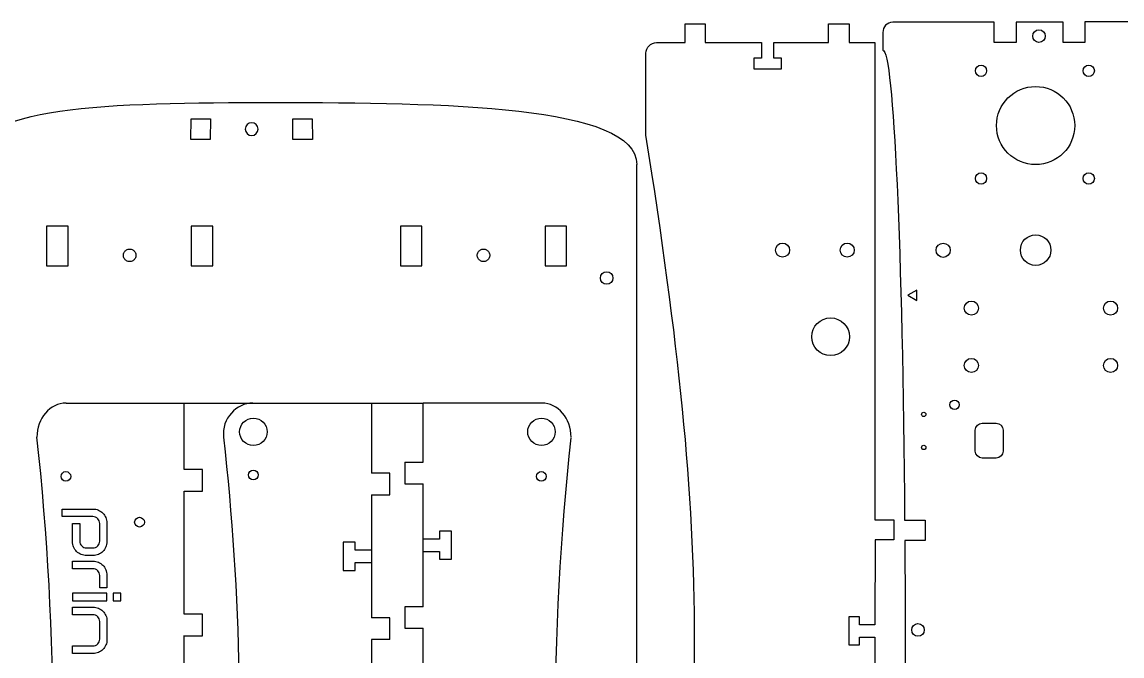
# Model space of a CAD drawing. Extents: x -419 to 481, y -215 to 497.
# Drawn here: x -155.2 to 161.2, y 314.4 to 497 of the extents above; entities that cross this region are included whole.
import ezdxf

# ---------------------------------------------------------------- set-up
doc = ezdxf.new("R2010")
doc.units = 0
doc.header["$MEASUREMENT"] = 0
doc.layers.add('LAYER_1_0', color=160, linetype='Continuous')

# ---------------------------------------------------------------- blocks, each defined once
blk = doc.blocks.new('AI9-BLK49')
at = {"layer": 'LAYER_1_0', "color": 7}
blk.add_open_spline([(30.24, 172.13), (30.24, 172.13), (22.8, 172.13), (22.8, 172.13), (22.8, 172.13), (22.8, 172.13), (22.8, 172.13), (22.8, 172.13), (22.8, 177.52), (22.8, 177.52), (22.8, 177.52), (16.92, 177.52), (16.92, 177.52), (16.92, 177.52), (16.92, 172.15), (16.92, 172.15), (16.92, 172.15), (1.13, 172.13), (1.13, 172.13), (1.13, 172.13), (1.13, 167.7), (1.13, 167.7), (1.13, 167.7), (3.35, 167.7), (3.35, 167.7), (3.35, 167.7), (3.35, 164.57), (3.35, 164.57), (3.35, 164.57), (-4.65, 164.57), (-4.65, 164.57), (-4.65, 164.57), (-4.65, 167.7), (-4.65, 167.7), (-4.65, 167.7), (-2.43, 167.7), (-2.43, 167.7), (-2.43, 167.7), (-2.43, 172.13), (-2.43, 172.13), (-2.43, 172.13), (-18.61, 172.15), (-18.61, 172.15), (-18.61, 172.15), (-18.61, 177.52), (-18.61, 177.52), (-18.61, 177.52), (-24.38, 177.52), (-24.38, 177.52), (-24.38, 177.52), (-24.38, 172.13), (-24.38, 172.13), (-24.38, 172.13), (-32.63, 172.13), (-32.63, 172.13), (-32.63, 172.13), (-32.63, 172.13), (-32.63, 172.13), (-33.43, 172.13), (-34.19, 171.82), (-34.75, 171.26), (-35.32, 170.69), (-35.63, 169.93), (-35.63, 169.13), (-35.63, 169.13), (-35.63, 145.52), (-35.63, 145.52), (-16.96, 26.82), (-16.96, -26.86), (-35.63, -145.56), (-35.63, -145.56), (-35.63, -169.13), (-35.63, -169.13), (-35.63, -169.92), (-35.32, -170.69), (-34.75, -171.25), (-34.19, -171.81), (-33.43, -172.13), (-32.63, -172.13), (-32.63, -172.13), (-24.42, -172.13), (-24.42, -172.13), (-24.42, -172.13), (-24.42, -177.52), (-24.42, -177.52), (-24.42, -177.52), (-18.79, -177.52), (-18.79, -177.52), (-18.79, -177.52), (-18.79, -172.15), (-18.79, -172.15), (-18.79, -172.15), (-2.75, -172.13), (-2.75, -172.13), (-2.75, -172.13), (-2.75, -167.7), (-2.75, -167.7), (-2.75, -167.7), (-4.97, -167.7), (-4.97, -167.7), (-4.97, -167.7), (-4.97, -164.57), (-4.97, -164.57), (-4.97, -164.57), (3.03, -164.57), (3.03, -164.57), (3.03, -164.57), (3.03, -167.7), (3.03, -167.7), (3.03, -167.7), (0.81, -167.7), (0.81, -167.7), (0.81, -167.7), (0.81, -172.13), (0.81, -172.13), (0.81, -172.13), (16.99, -172.15), (16.99, -172.15), (16.99, -172.15), (16.99, -177.52), (16.99, -177.52), (16.99, -177.52), (22.76, -177.52), (22.76, -177.52), (22.76, -177.52), (22.76, -172.13), (22.76, -172.13), (22.76, -172.13), (30.26, -172.13), (30.26, -172.13), (30.26, -172.13), (30.26, -29.92), (30.26, -29.92), (30.26, -29.92), (30.24, -29.92), (30.24, -29.92), (30.24, -29.92), (35.63, -29.92), (35.63, -29.92), (35.63, -29.92), (35.63, -24.03), (35.63, -24.03), (35.63, -24.03), (30.27, -24.03), (30.27, -24.03), (30.27, -24.03), (30.24, 1.03), (30.24, 1.03), (30.24, 1.03), (25.82, 1.03), (25.82, 1.03), (25.82, 1.03), (25.82, -1.19), (25.82, -1.19), (25.82, -1.19), (22.68, -1.19), (22.68, -1.19), (22.68, -1.19), (22.68, 6.81), (22.68, 6.81), (22.68, 6.81), (25.82, 6.81), (25.82, 6.81), (25.82, 6.81), (25.82, 4.59), (25.82, 4.59), (25.82, 4.59), (30.24, 4.59), (30.24, 4.59), (30.24, 4.59), (30.27, 28.98), (30.27, 28.98), (30.27, 28.98), (35.63, 28.98), (35.63, 28.98), (35.63, 28.98), (35.63, 34.74), (35.63, 34.74), (35.63, 34.74), (30.24, 34.74), (30.24, 34.74), (30.24, 34.74), (30.24, 172.13), (30.24, 172.13)], degree=3, knots=[0, 0, 0, 0, 1, 1, 1, 2, 2, 2, 3, 3, 3, 4, 4, 4, 5, 5, 5, 6, 6, 6, 7, 7, 7, 8, 8, 8, 9, 9, 9, 10, 10, 10, 11, 11, 11, 12, 12, 12, 13, 13, 13, 14, 14, 14, 15, 15, 15, 16, 16, 16, 17, 17, 17, 18, 18, 18, 19, 19, 19, 20, 20, 20, 21, 21, 21, 22, 22, 22, 23, 23, 23, 24, 24, 24, 25, 25, 25, 26, 26, 26, 27, 27, 27, 28, 28, 28, 29, 29, 29, 30, 30, 30, 31, 31, 31, 32, 32, 32, 33, 33, 33, 34, 34, 34, 35, 35, 35, 36, 36, 36, 37, 37, 37, 38, 38, 38, 39, 39, 39, 40, 40, 40, 41, 41, 41, 42, 42, 42, 43, 43, 43, 44, 44, 44, 45, 45, 45, 46, 46, 46, 47, 47, 47, 48, 48, 48, 49, 49, 49, 50, 50, 50, 51, 51, 51, 52, 52, 52, 53, 53, 53, 54, 54, 54, 55, 55, 55, 56, 56, 56, 57, 57, 57, 58, 58, 58, 59, 59, 59, 60, 60, 60, 61, 61, 61, 61], dxfattribs=at)

msp = doc.modelspace()

# ---------------------------------------------------------------- linework, layer by layer
at = {"layer": 'LAYER_1_0', "color": 1}
for p, q in [((-106.66, 463.17), (-106.6, 469.07)), ((-106.6, 469.07), (-101, 469.07)), ((-101, 469.07), (-101.06, 463.17)), ((-77.36, 469.07), (-71.76, 469.07)), ((-77.29, 463.17), (-77.36, 469.07)), ((-71.76, 469.07), (-71.69, 463.17)), ((-101.06, 463.17), (-106.66, 463.17)), ((-71.69, 463.17), (-77.29, 463.17)), ((-108.62, 368.12), (-108.62, 387.26)), ((-54.72, 387.26), (-54.71, 367.05)), ((-39.8, 370.25), (-39.8, 387.26)), ((-103.36, 368.12), (-108.63, 368.12)), ((-45.06, 370.25), (-39.79, 370.25)), ((-39.8, 348.37), (-39.8, 364.05)), ((-108.62, 326.51), (-108.62, 361.91)), ((-54.71, 360.84), (-54.71, 341.11)), ((-39.8, 328.64), (-39.8, 348.37)), ((-54.71, 341.11), (-54.71, 325.44)), ((-108.62, 260.41), (-108.62, 320.36)), ((-39.8, 262.54), (-39.8, 322.49)), ((-49.46, 319.23), (-54.73, 319.23)), ((-54.71, 319.23), (-54.72, 265.2))]:
    msp.add_line(p, q, dxfattribs=at)
at = {"layer": 'LAYER_1_0', "color": 7}
for p, q in [((-142.54, 387.26), (-108.62, 387.26)), ((-108.62, 387.26), (-88.85, 387.26)), ((-88.85, 387.26), (-54.72, 387.26)), ((-54.72, 387.26), (-39.8, 387.26)), ((-5.66, 387.26), (-39.8, 387.26))]:
    msp.add_line(p, q, dxfattribs=at)
at = {"layer": 'LAYER_1_0', "color": 1}
for points in [[(-141.96, 432.09), (-141.96, 438.22), (-148.15, 438.22), (-148.15, 432.09), (-148.15, 426.72), (-141.96, 426.72)], [(-106.55, 426.72), (-100.35, 426.72), (-100.35, 432.09), (-100.35, 438.21), (-106.55, 438.21), (-106.55, 432.09)], [(-40.17, 432.09), (-40.17, 438.22), (-46.36, 438.22), (-46.36, 432.09), (-46.36, 426.72), (-40.17, 426.72)], [(-4.76, 426.72), (1.44, 426.72), (1.44, 432.09), (1.44, 438.21), (-4.76, 438.21), (-4.76, 432.09)], [(-130.79, 330.35), (-130.79, 332.54), (-140.7, 332.54), (-140.7, 330.35)], [(-128.99, 332.54), (-128.99, 330.35), (-126.84, 330.35), (-126.84, 332.54)]]:
    msp.add_lwpolyline(points, close=True, dxfattribs=at)
for points in [[(102.24, 419.78), (99.65, 418.28), (102.24, 416.78), (102.24, 419.78)], [(-108.62, 361.91), (-103.36, 361.91), (-103.36, 368.12)], [(-45.06, 370.25), (-45.06, 364.05), (-39.8, 364.05)], [(-54.71, 360.84), (-49.46, 360.84), (-49.46, 367.05), (-49.46, 367.04), (-54.71, 367.05)], [(-39.8, 344.53), (-35.12, 344.53), (-35.12, 342.28), (-31.63, 342.28), (-31.63, 350.38), (-35.12, 350.38), (-35.12, 348.13), (-39.8, 348.13)], [(-54.71, 344.95), (-59.4, 344.95), (-59.4, 347.2), (-62.88, 347.2), (-62.88, 339.1), (-59.4, 339.1), (-59.4, 341.35), (-54.71, 341.35)], [(-108.62, 320.3), (-103.36, 320.3), (-103.36, 320.3), (-103.36, 326.51), (-108.62, 326.51)], [(-39.8, 328.64), (-45.06, 328.64), (-45.06, 322.44), (-45.06, 322.44), (-39.8, 322.44)], [(-49.46, 319.23), (-49.46, 325.44), (-54.71, 325.44)]]:
    msp.add_lwpolyline(points, dxfattribs=at)
for centre, radius in [((136.38, 431.29), 4.39), ((77.4, 406.35), 5.44), ((113.06, 386.79), 1.35), ((104.2, 384), 0.625), ((104.2, 374.48), 0.625)]:
    msp.add_circle(centre, radius, dxfattribs=at)
at = {"layer": 'LAYER_1_0', "color": 7}
for points, knots in [([(92.43, 488.87), (95.52, 488.87), (98.1, 430.87), (98.7, 353.59), (98.7, 353.59), (98.7, 353.59), (98.7, 353.59), (98.7, 353.59), (104.59, 353.59), (104.59, 353.59), (104.59, 353.59), (104.59, 347.71), (104.59, 347.71), (104.59, 347.71), (98.74, 347.71), (98.74, 347.71), (98.8, 338.34), (98.84, 328.7), (98.84, 318.87), (98.84, 318.87), (98.84, 318.93), (98.84, 318.93), (98.84, 310.72), (98.81, 302.63), (98.77, 294.73), (98.77, 294.73), (98.77, 294.73), (98.77, 294.73), (98.77, 294.73), (104.59, 294.73), (104.59, 294.73), (104.59, 294.73), (104.59, 288.96), (104.59, 288.96), (104.59, 288.96), (98.74, 288.96), (98.74, 288.96), (98.21, 209.32), (95.59, 148.93), (92.43, 148.93), (92.43, 148.93), (92.44, 143.71), (92.44, 143.71), (92.55, 142.26), (93.74, 141.01), (95.19, 140.87), (95.19, 140.87), (124.47, 140.87), (124.47, 140.87), (124.47, 140.87), (124.47, 146.72), (124.47, 146.72), (124.47, 146.72), (130.76, 146.72), (130.76, 146.72), (130.76, 146.72), (130.76, 140.87), (130.76, 140.87), (130.76, 140.87), (130.76, 140.88), (130.76, 140.88), (130.76, 140.88), (144.31, 140.88), (144.31, 140.88), (144.31, 140.88), (144.31, 146.73), (144.31, 146.73), (144.31, 146.73), (150.57, 146.73), (150.57, 146.73), (150.57, 146.73), (150.57, 140.88), (150.57, 140.88), (150.57, 140.88), (150.57, 140.93), (150.57, 140.93), (150.57, 140.93), (177.61, 140.93), (177.61, 140.93), (180.92, 140.93), (182.55, 142.64), (182.55, 146.93), (182.55, 146.93), (182.55, 148.93), (182.55, 148.93), (179.31, 148.93), (176.63, 212.83), (176.2, 295.91), (176.2, 295.91), (170.55, 295.91), (170.55, 295.91), (170.55, 295.91), (170.55, 301.68), (170.55, 301.68), (170.55, 301.68), (176.18, 301.68), (176.18, 301.68), (176.16, 307.33), (176.15, 313.07), (176.15, 318.87), (176.15, 330.9), (176.19, 342.63), (176.28, 353.94), (176.28, 353.94), (176.28, 353.96), (176.28, 353.96), (176.28, 353.96), (170.55, 353.96), (170.55, 353.96), (170.55, 353.96), (170.55, 359.84), (170.55, 359.84), (170.55, 359.84), (176.33, 359.84), (176.33, 359.84), (176.33, 359.84), (176.33, 359.84), (176.33, 359.84), (176.66, 394.66), (177.38, 425.23), (178.38, 447.87), (178.38, 447.87), (178.38, 447.88), (178.38, 447.88), (177.33, 447.94), (176.5, 448.81), (176.5, 449.87), (176.5, 449.87), (176.5, 473.87), (176.5, 473.87), (176.5, 474.98), (177.4, 475.87), (178.5, 475.87), (178.5, 475.87), (180.09, 475.87), (180.09, 475.87), (180.09, 475.87), (180.09, 475.86), (180.09, 475.86), (180.84, 484.25), (181.68, 488.87), (182.55, 488.87), (182.55, 488.87), (182.55, 490.96), (182.55, 490.96), (182.55, 495), (180.92, 496.96), (177.61, 496.96), (177.61, 496.96), (177.61, 496.96), (177.61, 496.96), (177.61, 496.96), (150.57, 496.96), (150.57, 496.96), (150.57, 496.96), (150.57, 491.03), (150.57, 491.03), (150.57, 491.03), (144.31, 491.03), (144.31, 491.03), (144.31, 491.03), (144.31, 496.88), (144.31, 496.88), (144.31, 496.88), (130.76, 496.88), (130.76, 496.88), (130.76, 496.88), (130.76, 496.87), (130.76, 496.87), (130.76, 496.87), (130.76, 491.02), (130.76, 491.02), (130.76, 491.02), (124.47, 491.02), (124.47, 491.02), (124.47, 491.02), (124.47, 496.87), (124.47, 496.87), (124.47, 496.87), (95.27, 496.87), (95.27, 496.87), (93.61, 496.87), (92.43, 495.59), (92.43, 493.93), (92.43, 493.93), (92.43, 488.85), (92.43, 488.85)], [0, 0, 0, 0, 1, 1, 1, 2, 2, 2, 3, 3, 3, 4, 4, 4, 5, 5, 5, 6, 6, 6, 7, 7, 7, 8, 8, 8, 9, 9, 9, 10, 10, 10, 11, 11, 11, 12, 12, 12, 13, 13, 13, 14, 14, 14, 15, 15, 15, 16, 16, 16, 17, 17, 17, 18, 18, 18, 19, 19, 19, 20, 20, 20, 21, 21, 21, 22, 22, 22, 23, 23, 23, 24, 24, 24, 25, 25, 25, 26, 26, 26, 27, 27, 27, 28, 28, 28, 29, 29, 29, 30, 30, 30, 31, 31, 31, 32, 32, 32, 33, 33, 33, 34, 34, 34, 35, 35, 35, 36, 36, 36, 37, 37, 37, 38, 38, 38, 39, 39, 39, 40, 40, 40, 41, 41, 41, 42, 42, 42, 43, 43, 43, 44, 44, 44, 45, 45, 45, 46, 46, 46, 47, 47, 47, 48, 48, 48, 49, 49, 49, 50, 50, 50, 51, 51, 51, 52, 52, 52, 53, 53, 53, 54, 54, 54, 55, 55, 55, 56, 56, 56, 57, 57, 57, 58, 58, 58, 59, 59, 59, 60, 60, 60, 61, 61, 61, 62, 62, 62, 62]), ([(-170.02, 455.94), (-170.02, 473.07), (-130.87, 473.77), (-82.5, 473.77), (-34.15, 473.77), (21.66, 473.07), (21.66, 455.94)], [0, 0, 0, 0, 1, 1, 1, 2, 2, 2, 2]), ([(15.66, 159.85), (18.97, 159.85), (21.66, 162.54), (21.66, 165.85), (21.66, 165.85), (21.66, 455.94), (21.66, 455.94)], [0, 0, 0, 0, 1, 1, 1, 2, 2, 2, 2]), ([(-5.66, 195.58), (-1.02, 195.58), (2.74, 199.97), (2.74, 205.4), (2.74, 205.4), (2.75, 205.85), (2.75, 205.85), (-3.41, 261.5), (-3.4, 321.53), (2.77, 377.22)], [0, 0, 0, 0, 1, 1, 1, 2, 2, 2, 3, 3, 3, 3])]:
    msp.add_open_spline(points, degree=3, knots=knots, dxfattribs=at)
at = {"layer": 'LAYER_1_0', "color": 1}
for points, knots in [([(137.33, 494.7), (136.33, 494.7), (135.53, 493.89), (135.53, 492.9), (135.53, 491.91), (136.33, 491.1), (137.33, 491.1), (138.32, 491.1), (139.13, 491.91), (139.13, 492.9), (139.13, 493.89), (138.32, 494.7), (137.33, 494.7), (137.33, 494.7), (137.33, 494.7), (137.33, 494.7)], [0, 0, 0, 0, 1, 1, 1, 2, 2, 2, 3, 3, 3, 4, 4, 4, 5, 5, 5, 5]), ([(119.04, 482.91), (119.04, 482.01), (119.77, 481.28), (120.67, 481.28), (121.57, 481.28), (122.29, 482.01), (122.29, 482.91), (122.29, 483.8), (121.57, 484.53), (120.67, 484.53), (119.77, 484.53), (119.04, 483.8), (119.04, 482.91), (119.04, 482.91), (119.04, 482.91), (119.04, 482.91)], [0, 0, 0, 0, 1, 1, 1, 2, 2, 2, 3, 3, 3, 4, 4, 4, 5, 5, 5, 5]), ([(150.04, 482.91), (150.04, 482.01), (150.77, 481.28), (151.67, 481.28), (152.57, 481.28), (153.29, 482.01), (153.29, 482.91), (153.29, 483.8), (152.57, 484.53), (151.67, 484.53), (150.77, 484.53), (150.04, 483.8), (150.04, 482.91), (150.04, 482.91), (150.04, 482.91), (150.04, 482.91)], [0, 0, 0, 0, 1, 1, 1, 2, 2, 2, 3, 3, 3, 4, 4, 4, 5, 5, 5, 5]), ([(125.13, 467.14), (125.13, 460.93), (130.17, 455.89), (136.38, 455.89), (142.6, 455.89), (147.63, 460.93), (147.63, 467.14), (147.63, 473.35), (142.6, 478.39), (136.38, 478.39), (130.17, 478.39), (125.13, 473.35), (125.13, 467.14), (125.13, 467.14), (125.13, 467.14), (125.13, 467.14)], [0, 0, 0, 0, 1, 1, 1, 2, 2, 2, 3, 3, 3, 4, 4, 4, 5, 5, 5, 5]), ([(119.04, 451.91), (119.04, 451.01), (119.77, 450.28), (120.67, 450.28), (121.57, 450.28), (122.29, 451.01), (122.29, 451.91), (122.29, 452.8), (121.57, 453.53), (120.67, 453.53), (119.77, 453.53), (119.04, 452.8), (119.04, 451.91), (119.04, 451.91), (119.04, 451.91), (119.04, 451.91)], [0, 0, 0, 0, 1, 1, 1, 2, 2, 2, 3, 3, 3, 4, 4, 4, 5, 5, 5, 5]), ([(150.04, 451.91), (150.04, 451.01), (150.77, 450.28), (151.67, 450.28), (152.57, 450.28), (153.29, 451.01), (153.29, 451.91), (153.29, 452.8), (152.57, 453.53), (151.67, 453.53), (150.77, 453.53), (150.04, 452.8), (150.04, 451.91), (150.04, 451.91), (150.04, 451.91), (150.04, 451.91)], [0, 0, 0, 0, 1, 1, 1, 2, 2, 2, 3, 3, 3, 4, 4, 4, 5, 5, 5, 5]), ([(-123.36, 431.34), (-123.64, 431.49), (-123.95, 431.58), (-124.26, 431.58), (-124.58, 431.58), (-124.89, 431.49), (-125.16, 431.34), (-125.44, 431.18), (-125.67, 430.95), (-125.82, 430.68), (-125.98, 430.41), (-126.06, 430.09), (-126.06, 429.78), (-126.06, 429.46), (-125.98, 429.15), (-125.82, 428.88), (-125.67, 428.61), (-125.44, 428.38), (-125.16, 428.22), (-124.89, 428.06), (-124.58, 427.98), (-124.26, 427.98), (-123.95, 427.98), (-123.64, 428.06), (-123.36, 428.22), (-123.09, 428.38), (-122.86, 428.61), (-122.7, 428.88), (-122.55, 429.15), (-122.46, 429.46), (-122.46, 429.78), (-122.46, 430.09), (-122.55, 430.41), (-122.7, 430.68), (-122.86, 430.95), (-123.09, 431.18), (-123.36, 431.34)], [0, 0, 0, 0, 1, 1, 1, 2, 2, 2, 3, 3, 3, 4, 4, 4, 5, 5, 5, 6, 6, 6, 7, 7, 7, 8, 8, 8, 9, 9, 9, 10, 10, 10, 11, 11, 11, 12, 12, 12, 12]), ([(-21.57, 431.34), (-21.84, 431.49), (-22.16, 431.58), (-22.47, 431.58), (-22.79, 431.58), (-23.1, 431.49), (-23.37, 431.34), (-23.64, 431.18), (-23.87, 430.95), (-24.03, 430.68), (-24.19, 430.41), (-24.27, 430.09), (-24.27, 429.78), (-24.27, 429.46), (-24.19, 429.15), (-24.03, 428.88), (-23.87, 428.61), (-23.64, 428.38), (-23.37, 428.22), (-23.1, 428.06), (-22.79, 427.98), (-22.47, 427.98), (-22.16, 427.98), (-21.84, 428.06), (-21.57, 428.22), (-21.3, 428.38), (-21.07, 428.61), (-20.91, 428.88), (-20.76, 429.15), (-20.67, 429.46), (-20.67, 429.78), (-20.67, 430.09), (-20.76, 430.41), (-20.91, 430.68), (-21.07, 430.95), (-21.3, 431.18), (-21.57, 431.34)], [0, 0, 0, 0, 1, 1, 1, 2, 2, 2, 3, 3, 3, 4, 4, 4, 5, 5, 5, 6, 6, 6, 7, 7, 7, 8, 8, 8, 9, 9, 9, 10, 10, 10, 11, 11, 11, 12, 12, 12, 12]), ([(61.53, 431.29), (61.53, 430.17), (62.44, 429.26), (63.57, 429.26), (64.69, 429.26), (65.6, 430.17), (65.6, 431.29), (65.6, 432.41), (64.69, 433.33), (63.57, 433.33), (62.44, 433.33), (61.53, 432.41), (61.53, 431.29), (61.53, 431.29), (61.53, 431.29), (61.53, 431.29)], [0, 0, 0, 0, 1, 1, 1, 2, 2, 2, 3, 3, 3, 4, 4, 4, 5, 5, 5, 5]), ([(80.13, 431.29), (80.13, 430.17), (81.04, 429.26), (82.17, 429.26), (83.29, 429.26), (84.2, 430.17), (84.2, 431.29), (84.2, 432.41), (83.29, 433.33), (82.17, 433.33), (81.04, 433.33), (80.13, 432.41), (80.13, 431.29), (80.13, 431.29), (80.13, 431.29), (80.13, 431.29)], [0, 0, 0, 0, 1, 1, 1, 2, 2, 2, 3, 3, 3, 4, 4, 4, 5, 5, 5, 5]), ([(107.73, 431.26), (107.73, 430.13), (108.64, 429.21), (109.77, 429.21), (110.9, 429.21), (111.82, 430.13), (111.82, 431.26), (111.82, 432.39), (110.9, 433.3), (109.77, 433.3), (108.64, 433.3), (107.73, 432.39), (107.73, 431.26), (107.73, 431.26), (107.73, 431.26), (107.73, 431.26)], [0, 0, 0, 0, 1, 1, 1, 2, 2, 2, 3, 3, 3, 4, 4, 4, 5, 5, 5, 5]), ([(11.17, 423.25), (11.17, 422.26), (11.98, 421.46), (12.97, 421.46), (13.97, 421.46), (14.77, 422.26), (14.77, 423.25), (14.77, 424.25), (13.97, 425.06), (12.97, 425.06), (11.98, 425.06), (11.17, 424.25), (11.17, 423.25), (11.17, 423.25), (11.17, 423.25), (11.17, 423.25)], [0, 0, 0, 0, 1, 1, 1, 2, 2, 2, 3, 3, 3, 4, 4, 4, 5, 5, 5, 5]), ([(115.86, 414.6), (115.86, 413.48), (116.77, 412.57), (117.9, 412.57), (119.02, 412.57), (119.93, 413.48), (119.93, 414.6), (119.93, 415.72), (119.02, 416.63), (117.9, 416.63), (116.77, 416.63), (115.86, 415.72), (115.86, 414.6), (115.86, 414.6), (115.86, 414.6), (115.86, 414.6)], [0, 0, 0, 0, 1, 1, 1, 2, 2, 2, 3, 3, 3, 4, 4, 4, 5, 5, 5, 5]), ([(155.91, 414.6), (155.91, 413.48), (156.82, 412.57), (157.94, 412.57), (159.07, 412.57), (159.98, 413.48), (159.98, 414.6), (159.98, 415.72), (159.07, 416.63), (157.94, 416.63), (156.82, 416.63), (155.91, 415.72), (155.91, 414.6), (155.91, 414.6), (155.91, 414.6), (155.91, 414.6)], [0, 0, 0, 0, 1, 1, 1, 2, 2, 2, 3, 3, 3, 4, 4, 4, 5, 5, 5, 5]), ([(115.86, 398.1), (115.86, 396.98), (116.77, 396.07), (117.9, 396.07), (119.02, 396.07), (119.93, 396.98), (119.93, 398.1), (119.93, 399.22), (119.02, 400.13), (117.9, 400.13), (116.77, 400.13), (115.86, 399.22), (115.86, 398.1), (115.86, 398.1), (115.86, 398.1), (115.86, 398.1)], [0, 0, 0, 0, 1, 1, 1, 2, 2, 2, 3, 3, 3, 4, 4, 4, 5, 5, 5, 5]), ([(155.91, 398.1), (155.91, 396.98), (156.82, 396.07), (157.94, 396.07), (159.07, 396.07), (159.98, 396.98), (159.98, 398.1), (159.98, 399.22), (159.07, 400.13), (157.94, 400.13), (156.82, 400.13), (155.91, 399.22), (155.91, 398.1), (155.91, 398.1), (155.91, 398.1), (155.91, 398.1)], [0, 0, 0, 0, 1, 1, 1, 2, 2, 2, 3, 3, 3, 4, 4, 4, 5, 5, 5, 5]), ([(-88.85, 387.26), (-93.49, 387.26), (-97.85, 382.84), (-97.25, 377.44), (-92.29, 332.69), (-91.33, 285.7), (-94.34, 239.69), (-94.34, 239.69), (-94.14, 239.69), (-94.14, 239.69), (-94.14, 239.69), (-91.29, 239.69), (-91.29, 239.69), (-90.19, 239.69), (-89.29, 238.8), (-89.29, 237.69), (-89.29, 237.69), (-89.29, 226.7), (-89.29, 226.7), (-89.29, 225.6), (-90.19, 224.7), (-91.29, 224.7), (-91.29, 224.7), (-95.29, 224.7), (-95.29, 224.7), (-95.29, 224.7), (-95.46, 224.7), (-95.46, 224.7), (-95.99, 218.55), (-96.58, 212.45), (-97.25, 206.4), (-97.25, 206.4), (-97.25, 205.4), (-97.25, 205.4), (-97.25, 199.97), (-93.49, 195.58), (-88.85, 195.58)], [0, 0, 0, 0, 1, 1, 1, 2, 2, 2, 3, 3, 3, 4, 4, 4, 5, 5, 5, 6, 6, 6, 7, 7, 7, 8, 8, 8, 9, 9, 9, 10, 10, 10, 11, 11, 11, 12, 12, 12, 12]), ([(-5.8, 382.93), (-7.98, 382.93), (-9.75, 381.16), (-9.75, 378.98), (-9.75, 376.8), (-7.98, 375.03), (-5.8, 375.03), (-3.62, 375.03), (-1.85, 376.8), (-1.85, 378.98), (-1.85, 381.16), (-3.62, 382.93), (-5.8, 382.93), (-5.8, 382.93), (-5.8, 382.93), (-5.8, 382.93)], [0, 0, 0, 0, 1, 1, 1, 2, 2, 2, 3, 3, 3, 4, 4, 4, 5, 5, 5, 5]), ([(-88.68, 382.93), (-90.86, 382.93), (-92.63, 381.16), (-92.63, 378.98), (-92.63, 376.8), (-90.86, 375.03), (-88.68, 375.03), (-86.49, 375.03), (-84.73, 376.8), (-84.73, 378.98), (-84.73, 381.16), (-86.49, 382.93), (-88.68, 382.93), (-88.68, 382.93), (-88.68, 382.93), (-88.68, 382.93)], [0, 0, 0, 0, 1, 1, 1, 2, 2, 2, 3, 3, 3, 4, 4, 4, 5, 5, 5, 5]), ([(127.03, 379.45), (127.03, 380.55), (126.14, 381.44), (125.03, 381.44), (125.03, 381.44), (121.03, 381.44), (121.03, 381.44), (119.93, 381.44), (119.03, 380.55), (119.03, 379.45), (119.03, 379.45), (119.03, 373.44), (119.03, 373.44), (119.03, 372.34), (119.93, 371.44), (121.03, 371.44), (121.03, 371.44), (125.03, 371.44), (125.03, 371.44), (126.14, 371.44), (127.03, 372.34), (127.03, 373.44), (127.03, 373.44), (127.03, 379.45), (127.03, 379.45)], [0, 0, 0, 0, 1, 1, 1, 2, 2, 2, 3, 3, 3, 4, 4, 4, 5, 5, 5, 6, 6, 6, 7, 7, 7, 8, 8, 8, 8]), ([(-142.62, 367.54), (-143.39, 367.54), (-144.02, 366.91), (-144.02, 366.14), (-144.02, 365.37), (-143.39, 364.74), (-142.62, 364.74), (-141.84, 364.74), (-141.22, 365.37), (-141.22, 366.14), (-141.22, 366.91), (-141.84, 367.54), (-142.62, 367.54), (-142.62, 367.54), (-142.62, 367.54), (-142.62, 367.54)], [0, 0, 0, 0, 1, 1, 1, 2, 2, 2, 3, 3, 3, 4, 4, 4, 5, 5, 5, 5]), ([(-88.71, 367.97), (-89.48, 367.97), (-90.11, 367.35), (-90.11, 366.57), (-90.11, 365.8), (-89.48, 365.17), (-88.71, 365.17), (-87.94, 365.17), (-87.31, 365.8), (-87.31, 366.57), (-87.31, 367.35), (-87.94, 367.97), (-88.71, 367.97), (-88.71, 367.97), (-88.71, 367.97), (-88.71, 367.97)], [0, 0, 0, 0, 1, 1, 1, 2, 2, 2, 3, 3, 3, 4, 4, 4, 5, 5, 5, 5]), ([(-5.8, 367.54), (-6.58, 367.54), (-7.2, 366.91), (-7.2, 366.14), (-7.2, 365.37), (-6.58, 364.74), (-5.8, 364.74), (-5.03, 364.74), (-4.4, 365.37), (-4.4, 366.14), (-4.4, 366.91), (-5.03, 367.54), (-5.8, 367.54), (-5.8, 367.54), (-5.8, 367.54), (-5.8, 367.54)], [0, 0, 0, 0, 1, 1, 1, 2, 2, 2, 3, 3, 3, 4, 4, 4, 5, 5, 5, 5]), ([(-133.27, 343.69), (-132.78, 343.89), (-132.35, 344.18), (-131.98, 344.55), (-131.61, 344.92), (-131.32, 345.35), (-131.12, 345.84), (-130.92, 346.32), (-130.81, 346.84), (-130.81, 347.39), (-130.81, 347.39), (-130.81, 352.73), (-130.81, 352.73), (-130.81, 353.29), (-130.92, 353.81), (-131.12, 354.29), (-131.32, 354.77), (-131.61, 355.19), (-131.98, 355.57), (-132.35, 355.94), (-132.78, 356.23), (-133.27, 356.44), (-133.76, 356.65), (-134.28, 356.76), (-134.84, 356.76), (-134.84, 356.76), (-143.67, 356.76), (-143.67, 356.76), (-143.67, 356.76), (-143.67, 354.57), (-143.67, 354.57), (-143.67, 354.57), (-142.21, 354.57), (-142.21, 354.57), (-142.21, 354.57), (-140.25, 354.57), (-140.25, 354.57), (-140.25, 354.57), (-136.67, 354.57), (-136.67, 354.57), (-136.67, 354.57), (-136.02, 354.57), (-136.02, 354.57), (-136.02, 354.57), (-134.86, 354.57), (-134.86, 354.57), (-134.58, 354.57), (-134.32, 354.51), (-134.08, 354.4), (-133.85, 354.3), (-133.64, 354.15), (-133.46, 353.97), (-133.08, 353.62), (-132.88, 353.15), (-132.88, 352.59), (-132.88, 352.59), (-132.88, 347.55), (-132.88, 347.55), (-132.88, 346.99), (-133.08, 346.53), (-133.46, 346.14), (-133.84, 345.76), (-134.31, 345.57), (-134.86, 345.57), (-134.86, 345.57), (-136.67, 345.57), (-136.67, 345.57), (-137.23, 345.57), (-137.69, 345.76), (-138.05, 346.14), (-138.43, 346.53), (-138.62, 346.99), (-138.62, 347.55), (-138.62, 347.55), (-138.62, 352.59), (-138.62, 352.59), (-138.62, 352.59), (-140.7, 352.59), (-140.7, 352.59), (-140.7, 352.59), (-140.7, 347.39), (-140.7, 347.39), (-140.7, 346.84), (-140.59, 346.32), (-140.39, 345.84), (-140.18, 345.35), (-139.9, 344.92), (-139.52, 344.55), (-139.15, 344.18), (-138.73, 343.89), (-138.25, 343.69), (-137.77, 343.48), (-137.25, 343.38), (-136.68, 343.38), (-136.68, 343.38), (-134.84, 343.38), (-134.84, 343.38), (-134.28, 343.38), (-133.76, 343.48), (-133.27, 343.69)], [0, 0, 0, 0, 1, 1, 1, 2, 2, 2, 3, 3, 3, 4, 4, 4, 5, 5, 5, 6, 6, 6, 7, 7, 7, 8, 8, 8, 9, 9, 9, 10, 10, 10, 11, 11, 11, 12, 12, 12, 13, 13, 13, 14, 14, 14, 15, 15, 15, 16, 16, 16, 17, 17, 17, 18, 18, 18, 19, 19, 19, 20, 20, 20, 21, 21, 21, 22, 22, 22, 23, 23, 23, 24, 24, 24, 25, 25, 25, 26, 26, 26, 27, 27, 27, 28, 28, 28, 29, 29, 29, 30, 30, 30, 31, 31, 31, 32, 32, 32, 33, 33, 33, 33]), ([(-121.43, 354.38), (-122.2, 354.38), (-122.83, 353.76), (-122.83, 352.98), (-122.83, 352.21), (-122.2, 351.58), (-121.43, 351.58), (-120.65, 351.58), (-120.03, 352.21), (-120.03, 352.98), (-120.03, 353.76), (-120.65, 354.38), (-121.43, 354.38), (-121.43, 354.38), (-121.43, 354.38), (-121.43, 354.38)], [0, 0, 0, 0, 1, 1, 1, 2, 2, 2, 3, 3, 3, 4, 4, 4, 5, 5, 5, 5]), ([(-130.81, 337.72), (-130.81, 338.28), (-130.92, 338.81), (-131.12, 339.29), (-131.32, 339.78), (-131.61, 340.21), (-131.98, 340.58), (-132.35, 340.94), (-132.78, 341.22), (-133.27, 341.43), (-133.76, 341.64), (-134.27, 341.75), (-134.82, 341.75), (-134.82, 341.75), (-140.7, 341.75), (-140.7, 341.75), (-140.7, 341.75), (-140.7, 339.56), (-140.7, 339.56), (-140.7, 339.56), (-134.84, 339.56), (-134.84, 339.56), (-134.57, 339.56), (-134.32, 339.51), (-134.08, 339.41), (-133.85, 339.31), (-133.64, 339.17), (-133.46, 338.99), (-133.08, 338.6), (-132.88, 338.14), (-132.88, 337.58), (-132.88, 337.58), (-132.88, 334.07), (-132.88, 334.07), (-132.88, 334.07), (-130.81, 334.07), (-130.81, 334.07), (-130.81, 334.07), (-130.81, 337.72), (-130.81, 337.72)], [0, 0, 0, 0, 1, 1, 1, 2, 2, 2, 3, 3, 3, 4, 4, 4, 5, 5, 5, 6, 6, 6, 7, 7, 7, 8, 8, 8, 9, 9, 9, 10, 10, 10, 11, 11, 11, 12, 12, 12, 13, 13, 13, 13]), ([(-140.7, 315.17), (-140.7, 315.17), (-134.84, 315.17), (-134.84, 315.17), (-134.84, 315.17), (-134.82, 315.17), (-134.82, 315.17), (-134.26, 315.17), (-133.74, 315.27), (-133.26, 315.48), (-132.78, 315.68), (-132.35, 315.97), (-131.98, 316.34), (-131.61, 316.71), (-131.32, 317.14), (-131.11, 317.62), (-130.9, 318.1), (-130.79, 318.62), (-130.79, 319.18), (-130.79, 319.18), (-130.79, 324.52), (-130.79, 324.52), (-130.79, 325.08), (-130.9, 325.6), (-131.11, 326.08), (-131.32, 326.56), (-131.61, 326.98), (-131.98, 327.36), (-132.35, 327.73), (-132.78, 328.02), (-133.26, 328.22), (-133.74, 328.42), (-134.26, 328.53), (-134.82, 328.53), (-134.82, 328.53), (-140.7, 328.53), (-140.7, 328.53), (-140.7, 328.53), (-140.7, 326.34), (-140.7, 326.34), (-140.7, 326.34), (-134.84, 326.34), (-134.84, 326.34), (-134.29, 326.34), (-133.83, 326.15), (-133.44, 325.76), (-133.26, 325.58), (-133.12, 325.38), (-133.02, 325.14), (-132.92, 324.9), (-132.87, 324.65), (-132.87, 324.38), (-132.87, 324.38), (-132.87, 319.31), (-132.87, 319.31), (-132.87, 319.05), (-132.92, 318.79), (-133.02, 318.56), (-133.12, 318.32), (-133.26, 318.11), (-133.44, 317.93), (-133.83, 317.55), (-134.29, 317.36), (-134.84, 317.36), (-134.84, 317.36), (-140.7, 317.36), (-140.7, 317.36), (-140.7, 317.36), (-140.7, 315.17), (-140.7, 315.17)], [0, 0, 0, 0, 1, 1, 1, 2, 2, 2, 3, 3, 3, 4, 4, 4, 5, 5, 5, 6, 6, 6, 7, 7, 7, 8, 8, 8, 9, 9, 9, 10, 10, 10, 11, 11, 11, 12, 12, 12, 13, 13, 13, 14, 14, 14, 15, 15, 15, 16, 16, 16, 17, 17, 17, 18, 18, 18, 19, 19, 19, 20, 20, 20, 21, 21, 21, 22, 22, 22, 23, 23, 23, 23]), ([(100.72, 321.96), (100.72, 320.96), (101.53, 320.16), (102.52, 320.16), (103.52, 320.16), (104.32, 320.96), (104.32, 321.96), (104.32, 322.95), (103.52, 323.76), (102.52, 323.76), (101.53, 323.76), (100.72, 322.95), (100.72, 321.96), (100.72, 321.96), (100.72, 321.96), (100.72, 321.96)], [0, 0, 0, 0, 1, 1, 1, 2, 2, 2, 3, 3, 3, 4, 4, 4, 5, 5, 5, 5])]:
    msp.add_open_spline(points, degree=3, knots=knots, dxfattribs=at)
for points in [[(-89.18, 467.97), (-90.2, 467.97), (-91.03, 467.14), (-91.03, 466.12)], [(-91.03, 466.12), (-91.03, 465.1), (-90.2, 464.27), (-89.18, 464.27)], [(-87.33, 466.12), (-87.33, 467.14), (-88.16, 467.97), (-89.18, 467.97)], [(-89.18, 464.27), (-88.16, 464.27), (-87.33, 465.1), (-87.33, 466.12)]]:
    msp.add_open_spline(points, degree=3, dxfattribs=at)
at = {"layer": 'LAYER_1_0', "color": 7}
for points in [[(-142.54, 387.26), (-147.18, 387.26), (-150.94, 382.87), (-150.94, 377.44)], [(2.74, 377.44), (2.74, 382.87), (-1.02, 387.26), (-5.66, 387.26)], [(-150.94, 205.4), (-144.79, 261.05), (-144.77, 321.75), (-150.94, 377.44)]]:
    msp.add_open_spline(points, degree=3, dxfattribs=at)

# ---------------------------------------------------------------- block references
msp.add_blockref('AI9-BLK49', (59.91, 318.88), dxfattribs=at)

doc.saveas('drawing.dxf')
